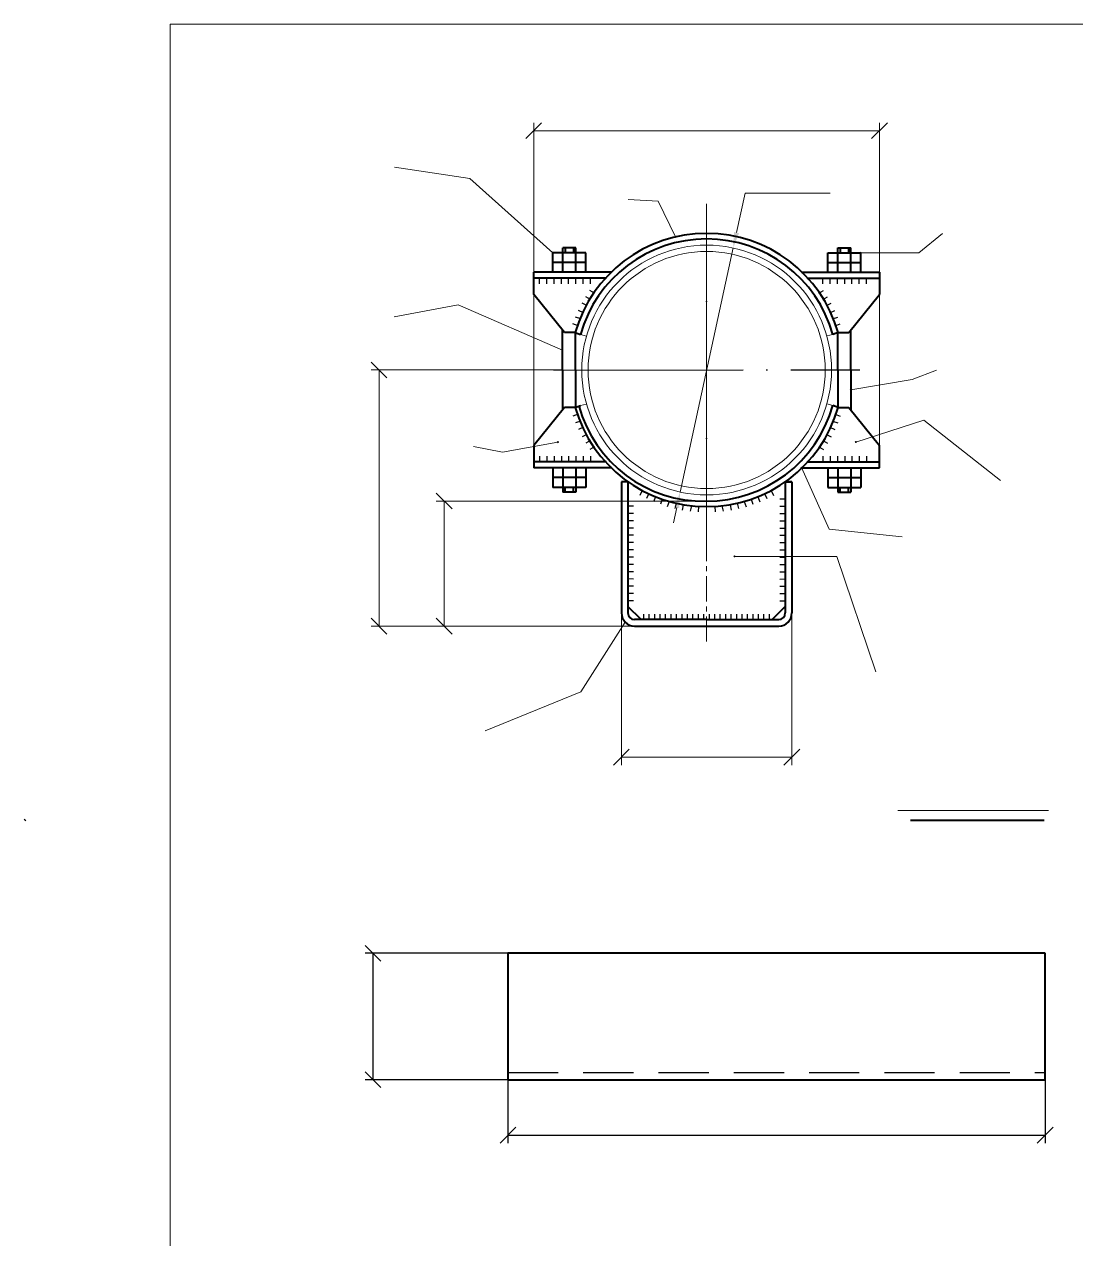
# Model space of a CAD drawing. Header units: millimetres. Extents: x 69249 to 73614, y -10452 to -7482.
# Drawn here: x 69249 to 70579, y -9019 to -7482 of the extents above; entities that cross this region are included whole.
import ezdxf

# ---------------------------------------------------------------- set-up
doc = ezdxf.new("R2010")
doc.units = ezdxf.units.MM
for name, pattern in [('K5LT32768', [0]), ('K5LT32769', [0]), ('K5LT32770', [300.2, 240, -30, 0.2, -30]), ('K5LT32771', [0]), ('K5LT32772', [0]), ('K5LT32773', [50.8, 31.75, -6.35, 6.35, -6.35]), ('K5LT32774', [0]), ('K5LT32779', [95.25, 63.5, -31.75]), ('K5LT32783', [0]), ('K5LT32793', [1016, 635, -127, 127, -127]), ('K5LT32794', [1016, 635, -127, 127, -127]), ('K5LT_THIN', [0])]:
    doc.linetypes.add(name, pattern=pattern)
for name, color, linetype in [('osnovnie', 7, 'Continuous'), ('Осевая', 20, 'Continuous'), ('Пунктир', 5, 'Continuous'), ('Размер', 104, 'Continuous'), ('Размеры', 7, 'Continuous'), ('Толстая', 5, 'Continuous'), ('Тонкая', 142, 'Continuous')]:
    doc.layers.add(name, color=color, linetype=linetype)

# ---------------------------------------------------------------- blocks, each defined once
blk = doc.blocks.new('U4')
at = {"layer": 'Размер'}
h = blk.add_hatch(color=7, dxfattribs=at)
h.paths.add_polyline_path([(70009.9, -8239.4), (70009.7, -8238.4), (70008.7, -8238.6), (70008.9, -8239.7)])
h.paths.add_polyline_path([(70009.7, -8239.3), (70009.6, -8238.6), (70008.9, -8238.8), (70009, -8239.4)])
h.paths.add_polyline_path([(70009.5, -8239.2), (70009.4, -8238.8), (70009.1, -8238.9), (70009.2, -8239.2)])
at = {"layer": 'Размер', "color": 7, "linetype": 'K5LT_THIN', "lineweight": 18}
for p, q in [((69953.2, -8327), (70009.3, -8239)), ((70009.7, -8238.4), (70008.7, -8238.6)), ((70008.7, -8238.6), (70008.9, -8239.7)), ((70009.6, -8238.6), (70008.9, -8238.8)), ((70008.9, -8238.8), (70009, -8239.4)), ((70009, -8239.4), (70008.9, -8239.7)), ((70008.9, -8239.7), (70009.9, -8239.4)), ((70009.2, -8239.2), (70009, -8239.4)), ((70009, -8239.4), (70009.7, -8239.3)), ((70009.4, -8238.8), (70009.1, -8238.9)), ((70009.1, -8238.9), (70009.2, -8239.2)), ((70009.2, -8239.2), (70009.5, -8239.2)), ((70009.5, -8239.2), (70009.4, -8238.8)), ((70009.7, -8239.3), (70009.6, -8238.6)), ((70009.9, -8239.4), (70009.7, -8238.4)), ((69831.9, -8376.6), (69953.2, -8327))]:
    blk.add_line(p, q, dxfattribs=at)
blk = doc.blocks.new('U7')
at = {"layer": 'Размер'}
h = blk.add_hatch(color=7, dxfattribs=at)
h.paths.add_polyline_path([(70301.2, -8011.7), (70301.7, -8010.7), (70300.8, -8010.2), (70300.3, -8011.2)])
h.paths.add_polyline_path([(70301.5, -8010.8), (70301.1, -8011.4), (70300.5, -8011.1), (70300.8, -8010.5)])
h.paths.add_polyline_path([(70301.2, -8010.9), (70301.1, -8011.2), (70300.7, -8011), (70300.9, -8010.7)])
at = {"layer": 'Размер', "color": 7, "linetype": 'K5LT_THIN', "lineweight": 18}
for p, q in [((70387, -7983.5), (70301, -8011)), ((70483.9, -8059.5), (70387, -7983.5)), ((70300.8, -8010.2), (70300.3, -8011.2)), ((70300.3, -8011.2), (70301.2, -8011.7)), ((70300.8, -8010.5), (70300.5, -8011.1)), ((70300.5, -8011.1), (70301.1, -8011.4)), ((70300.9, -8010.7), (70300.7, -8011)), ((70300.7, -8011), (70301.1, -8011.2)), ((70301.7, -8010.7), (70300.8, -8010.2)), ((70301.5, -8010.8), (70300.8, -8010.5)), ((70301.2, -8010.9), (70300.9, -8010.7)), ((70301.1, -8011.4), (70301.5, -8010.8)), ((70301.1, -8011.2), (70301.2, -8010.9)), ((70301.2, -8011.7), (70301.7, -8010.7)), ((70301.2, -8010.9), (70301.5, -8010.8)), ((70301.5, -8010.8), (70301.7, -8010.7))]:
    blk.add_line(p, q, dxfattribs=at)
blk = doc.blocks.new('U11')
at = {"layer": 'Размер'}
h = blk.add_hatch(color=7, dxfattribs=at)
h.paths.add_polyline_path([(69924.2, -8011.9), (69924.8, -8011), (69923.9, -8010.4), (69923.3, -8011.2)])
h.paths.add_polyline_path([(69924.1, -8011.6), (69924.5, -8011), (69923.9, -8010.6), (69923.5, -8011.2)])
h.paths.add_polyline_path([(69924.1, -8011.4), (69924.3, -8011.1), (69924, -8010.9), (69923.8, -8011.2)])
at = {"layer": 'Размер', "color": 7, "linetype": 'K5LT_THIN', "lineweight": 18}
for p, q in [((69817.4, -8016.6), (69853.8, -8023.8)), ((69853.8, -8023.8), (69924, -8011.1)), ((69923.9, -8010.4), (69923.3, -8011.2)), ((69923.5, -8011.2), (69923.3, -8011.2)), ((69923.3, -8011.2), (69924.2, -8011.9)), ((69923.9, -8010.6), (69923.5, -8011.2)), ((69923.8, -8011.2), (69923.5, -8011.2)), ((69923.5, -8011.2), (69924.1, -8011.6)), ((69924, -8010.9), (69923.8, -8011.2)), ((69923.8, -8011.2), (69924.1, -8011.4)), ((69924.8, -8011), (69923.9, -8010.4)), ((69924.5, -8011), (69923.9, -8010.6)), ((69924.3, -8011.1), (69924, -8010.9)), ((69924.1, -8011.6), (69924.5, -8011)), ((69924.1, -8011.4), (69924.3, -8011.1)), ((69924.2, -8011.9), (69924.8, -8011))]:
    blk.add_line(p, q, dxfattribs=at)
blk = doc.blocks.new('U12')
at = {"layer": 'Размер'}
h = blk.add_hatch(color=7, dxfattribs=at)
h.paths.add_polyline_path([(70073, -7752.2), (70073.4, -7751.2), (70072.4, -7750.9), (70072, -7751.9)])
h.paths.add_polyline_path([(70072.9, -7752), (70073.2, -7751.3), (70072.5, -7751.1), (70072.3, -7751.8)])
h.paths.add_polyline_path([(70072.8, -7751.8), (70072.9, -7751.4), (70072.6, -7751.3), (70072.5, -7751.7)])
at = {"layer": 'Размер', "color": 7, "linetype": 'K5LT_THIN', "lineweight": 18}
for p, q in [((70013, -7704.2), (70050.7, -7706)), ((70050.7, -7706), (70072.7, -7751.5)), ((70072.4, -7750.9), (70072, -7751.9)), ((70072, -7751.9), (70073, -7752.2)), ((70072.5, -7751.1), (70072.3, -7751.8)), ((70072.3, -7751.8), (70072.9, -7752)), ((70072.5, -7751.1), (70072.4, -7750.9)), ((70073.4, -7751.2), (70072.4, -7750.9)), ((70072.6, -7751.3), (70072.5, -7751.1)), ((70073.2, -7751.3), (70072.5, -7751.1)), ((70072.6, -7751.3), (70072.5, -7751.7)), ((70072.5, -7751.7), (70072.8, -7751.8)), ((70072.9, -7751.4), (70072.6, -7751.3)), ((70072.8, -7751.8), (70072.9, -7751.4)), ((70072.9, -7752), (70073.2, -7751.3)), ((70073, -7752.2), (70073.4, -7751.2))]:
    blk.add_line(p, q, dxfattribs=at)
blk = doc.blocks.new('U13')
at = {"layer": 'Размер'}
h = blk.add_hatch(color=7, dxfattribs=at)
h.paths.add_polyline_path([(70147.4, -8156.4), (70148.2, -8155.7), (70147.4, -8154.9), (70146.7, -8155.7)])
h.paths.add_polyline_path([(70147.9, -8155.7), (70147.4, -8155.2), (70146.9, -8155.7), (70147.4, -8156.2)])
h.paths.add_polyline_path([(70147.7, -8155.7), (70147.4, -8155.4), (70147.2, -8155.7), (70147.4, -8155.9)])
at = {"layer": 'Размер', "color": 7, "linetype": 'K5LT_THIN', "lineweight": 18}
for p, q in [((70147.4, -8154.9), (70146.7, -8155.7)), ((70146.7, -8155.7), (70147.4, -8156.4)), ((70147.4, -8155.2), (70146.9, -8155.7)), ((70146.9, -8155.7), (70147.4, -8156.2)), ((70147.4, -8155.4), (70147.2, -8155.7)), ((70147.2, -8155.7), (70147.4, -8155.9)), ((70148.2, -8155.7), (70147.4, -8154.9)), ((70147.9, -8155.7), (70147.4, -8155.2)), ((70147.7, -8155.7), (70147.4, -8155.4)), ((70147.4, -8155.9), (70147.7, -8155.7)), ((70147.4, -8156.2), (70147.9, -8155.7)), ((70147.4, -8156.4), (70148.2, -8155.7)), ((70276.8, -8155.7), (70147.4, -8155.7)), ((70147.7, -8155.7), (70147.9, -8155.7)), ((70147.9, -8155.7), (70148.2, -8155.7)), ((70326.4, -8301.7), (70276.8, -8155.7))]:
    blk.add_line(p, q, dxfattribs=at)
blk = doc.blocks.new('U19')
at = {"layer": 'Размер'}
h = blk.add_hatch(color=7, dxfattribs=at)
h.paths.add_polyline_path([(70294.9, -7945.8), (70295.5, -7944.9), (70294.6, -7944.3), (70294, -7945.2)])
h.paths.add_polyline_path([(70295.3, -7945), (70294.8, -7945.6), (70294.3, -7945.1), (70294.7, -7944.6)])
h.paths.add_polyline_path([(70295, -7945), (70294.8, -7945.3), (70294.5, -7945.1), (70294.7, -7944.8)])
at = {"layer": 'Размер', "color": 7, "linetype": 'K5LT_THIN', "lineweight": 18}
for p, q in [((70402.9, -7920.2), (70372.3, -7931.8)), ((70294.6, -7944.3), (70294, -7945.2)), ((70295.5, -7944.9), (70294.6, -7944.3)), ((70372.3, -7931.8), (70294.8, -7945.1)), ((70294, -7945.2), (70294.9, -7945.8)), ((70294.7, -7944.6), (70294.3, -7945.1)), ((70294.3, -7945.1), (70294.8, -7945.6)), ((70294.7, -7944.8), (70294.5, -7945.1)), ((70294.5, -7945.1), (70294.8, -7945.3)), ((70295.3, -7945), (70294.7, -7944.6)), ((70295, -7945), (70294.7, -7944.8)), ((70294.8, -7945.3), (70295, -7945)), ((70294.8, -7945.6), (70295.3, -7945)), ((70294.9, -7945.8), (70295.5, -7944.9)), ((70295, -7945), (70295.3, -7945)), ((70295.3, -7945), (70295.5, -7944.9))]:
    blk.add_line(p, q, dxfattribs=at)
blk = doc.blocks.new('U20')
at = {"layer": 'Размер'}
h = blk.add_hatch(color=7, dxfattribs=at)
h.paths.add_polyline_path([(70307.9, -7771.4), (70307.2, -7770.6), (70306.4, -7771.4), (70307.2, -7772.1)])
h.paths.add_polyline_path([(70307.7, -7771.4), (70307.2, -7770.9), (70306.7, -7771.4), (70307.2, -7771.9)])
h.paths.add_polyline_path([(70307.4, -7771.4), (70307.2, -7771.1), (70306.9, -7771.4), (70307.2, -7771.6)])
at = {"layer": 'Размер', "color": 7, "linetype": 'K5LT_THIN', "lineweight": 18}
for p, q in [((70410.7, -7747.3), (70380.7, -7771.4)), ((70307.2, -7770.6), (70306.4, -7771.4)), ((70306.4, -7771.4), (70307.2, -7772.1)), ((70307.2, -7770.9), (70306.7, -7771.4)), ((70306.7, -7771.4), (70307.2, -7771.9)), ((70307.2, -7771.1), (70306.9, -7771.4)), ((70306.9, -7771.4), (70307.2, -7771.6)), ((70307.9, -7771.4), (70307.2, -7770.6)), ((70307.7, -7771.4), (70307.2, -7770.9)), ((70307.4, -7771.4), (70307.2, -7771.1)), ((70307.2, -7771.6), (70307.4, -7771.4)), ((70307.2, -7771.9), (70307.7, -7771.4)), ((70307.2, -7772.1), (70307.9, -7771.4)), ((70380.7, -7771.4), (70307.2, -7771.4)), ((70307.4, -7771.4), (70307.7, -7771.4)), ((70307.7, -7771.4), (70307.9, -7771.4))]:
    blk.add_line(p, q, dxfattribs=at)
blk = doc.blocks.new('U21')
at = {"layer": 'Размер'}
h = blk.add_hatch(color=7, dxfattribs=at)
h.paths.add_polyline_path([(69930.4, -7894.9), (69930.1, -7893.9), (69929.1, -7894.3), (69929.5, -7895.3)])
h.paths.add_polyline_path([(69930.2, -7894.8), (69930, -7894.2), (69929.3, -7894.4), (69929.6, -7895.1)])
h.paths.add_polyline_path([(69930, -7894.7), (69929.9, -7894.4), (69929.5, -7894.5), (69929.7, -7894.9)])
at = {"layer": 'Размер', "color": 7, "linetype": 'K5LT_THIN', "lineweight": 18}
for p, q in [((69716.8, -7852.7), (69797.8, -7837.5)), ((69797.8, -7837.5), (69929.8, -7894.6)), ((69930.1, -7893.9), (69929.1, -7894.3)), ((69929.3, -7894.4), (69929.1, -7894.3)), ((69929.1, -7894.3), (69929.5, -7895.3)), ((69930, -7894.2), (69929.3, -7894.4)), ((69929.5, -7894.5), (69929.3, -7894.4)), ((69929.3, -7894.4), (69929.6, -7895.1)), ((69929.9, -7894.4), (69929.5, -7894.5)), ((69929.5, -7894.5), (69929.7, -7894.9)), ((69929.5, -7895.3), (69930.4, -7894.9)), ((69929.6, -7895.1), (69930.2, -7894.8)), ((69929.7, -7894.9), (69930, -7894.7)), ((69930, -7894.7), (69929.9, -7894.4)), ((69930.2, -7894.8), (69930, -7894.2)), ((69930.4, -7894.9), (69930.1, -7893.9))]:
    blk.add_line(p, q, dxfattribs=at)
blk = doc.blocks.new('U22')
at = {"layer": 'Размер'}
h = blk.add_hatch(color=7, dxfattribs=at)
h.paths.add_polyline_path([(69918.3, -7771.9), (69918.2, -7770.8), (69917.2, -7770.9), (69917.2, -7771.9)])
h.paths.add_polyline_path([(69918.1, -7771.7), (69918.1, -7771), (69917.3, -7771), (69917.4, -7771.7)])
h.paths.add_polyline_path([(69917.9, -7771.5), (69917.9, -7771.2), (69917.5, -7771.2), (69917.6, -7771.6)])
at = {"layer": 'Размер', "color": 7, "linetype": 'K5LT_THIN', "lineweight": 18}
for p, q in [((69717.4, -7663.1), (69812.6, -7677.5)), ((69812.6, -7677.5), (69917.7, -7771.4)), ((69918.2, -7770.8), (69917.2, -7770.9)), ((69917.3, -7771), (69917.2, -7770.9)), ((69917.2, -7770.9), (69917.2, -7771.9)), ((69917.2, -7771.9), (69918.3, -7771.9)), ((69917.5, -7771.2), (69917.3, -7771)), ((69917.3, -7771), (69917.4, -7771.7)), ((69918.1, -7771), (69917.3, -7771)), ((69917.4, -7771.7), (69918.1, -7771.7)), ((69917.5, -7771.2), (69917.6, -7771.6)), ((69917.9, -7771.2), (69917.5, -7771.2)), ((69917.6, -7771.6), (69917.9, -7771.5)), ((69917.9, -7771.5), (69917.9, -7771.2)), ((69918.1, -7771.7), (69918.1, -7771)), ((69918.3, -7771.9), (69918.2, -7770.8))]:
    blk.add_line(p, q, dxfattribs=at)
blk = doc.blocks.new('U23')
at = {"layer": 'Размер'}
h = blk.add_hatch(color=7, dxfattribs=at)
h.paths.add_polyline_path([(70232.5, -8044.1), (70232.9, -8043.1), (70231.9, -8042.7), (70231.5, -8043.7)])
h.paths.add_polyline_path([(70232.4, -8043.9), (70232.7, -8043.2), (70232, -8043), (70231.7, -8043.6)])
h.paths.add_polyline_path([(70232.3, -8043.7), (70232.4, -8043.3), (70232.1, -8043.2), (70232, -8043.5)])
at = {"layer": 'Размер', "color": 7, "linetype": 'K5LT_THIN', "lineweight": 18}
for p, q in [((70231.9, -8042.7), (70231.5, -8043.7)), ((70231.5, -8043.7), (70232.5, -8044.1)), ((70232, -8043), (70231.7, -8043.6)), ((70231.7, -8043.6), (70232.4, -8043.9)), ((70232.9, -8043.1), (70231.9, -8042.7)), ((70232.7, -8043.2), (70232, -8043)), ((70232.1, -8043.2), (70232, -8043.5)), ((70232, -8043.5), (70232.3, -8043.7)), ((70232.4, -8043.3), (70232.1, -8043.2)), ((70267.4, -8121.3), (70232.2, -8043.4)), ((70232.3, -8043.7), (70232.4, -8043.3)), ((70232.3, -8043.7), (70232.4, -8043.9)), ((70232.4, -8043.9), (70232.7, -8043.2)), ((70232.4, -8043.9), (70232.5, -8044.1)), ((70232.5, -8044.1), (70232.9, -8043.1)), ((70359.8, -8130.8), (70267.4, -8121.3))]:
    blk.add_line(p, q, dxfattribs=at)
blk = doc.blocks.new('U71')
at = {"layer": 'Осевая', "color": 20, "linetype": 'K5LT32793', "lineweight": 25}
blk.add_line((69680.1, -8807.9), (69700.1, -8827.9), dxfattribs=at)
blk = doc.blocks.new('U72')
at = {"layer": 'Осевая', "color": 20, "linetype": 'K5LT32793', "lineweight": 25}
blk.add_line((69700.1, -8667.9), (69680.1, -8647.9), dxfattribs=at)
blk = doc.blocks.new('U93')
at = {"layer": 'Тонкая'}
blk.add_hatch(color=14, dxfattribs=at).paths.add_polyline_path([(70078.7, -8074.3), (70071.2, -8093.1), (70077.7, -8094.5)])
blk = doc.blocks.new('U94')
at = {"layer": 'Тонкая'}
blk.add_hatch(color=14, dxfattribs=at).paths.add_polyline_path([(70145.8, -7765.5), (70153.3, -7746.6), (70146.8, -7745.2)])
blk = doc.blocks.new('U95')
at = {"layer": 'Осевая', "color": 20, "linetype": 'K5LT32794', "lineweight": 18}
blk.add_line((69770.1, -8233.9), (69790.1, -8253.9), dxfattribs=at)
blk = doc.blocks.new('U96')
at = {"layer": 'Осевая', "color": 20, "linetype": 'K5LT32794', "lineweight": 18}
blk.add_line((69790.1, -8095.7), (69770.1, -8075.7), dxfattribs=at)
blk = doc.blocks.new('U97')
at = {"layer": 'Осевая', "color": 20, "linetype": 'K5LT32794', "lineweight": 18}
blk.add_line((69687.7, -8233.9), (69707.7, -8253.9), dxfattribs=at)
blk = doc.blocks.new('U98')
at = {"layer": 'Осевая', "color": 20, "linetype": 'K5LT32794', "lineweight": 18}
blk.add_line((69707.7, -7929.8), (69687.7, -7909.8), dxfattribs=at)
blk = doc.blocks.new('U99')
at = {"layer": 'Осевая', "color": 20, "linetype": 'K5LT32794', "lineweight": 18}
blk.add_line((69903.5, -7607.1), (69883.5, -7627.1), dxfattribs=at)
blk = doc.blocks.new('U100')
at = {"layer": 'Осевая', "color": 20, "linetype": 'K5LT32794', "lineweight": 18}
blk.add_line((70321, -7627.1), (70341, -7607.1), dxfattribs=at)
blk = doc.blocks.new('U101')
at = {"layer": 'Осевая', "color": 20, "linetype": 'K5LT32794', "lineweight": 18}
blk.add_line((70014.4, -8399.7), (69994.4, -8419.7), dxfattribs=at)
blk = doc.blocks.new('U102')
at = {"layer": 'Осевая', "color": 20, "linetype": 'K5LT32794', "lineweight": 18}
blk.add_line((70210.1, -8419.7), (70230.1, -8399.7), dxfattribs=at)
blk = doc.blocks.new('U105')
at = {"layer": 'Осевая', "color": 20, "linetype": 'K5LT32793', "lineweight": 25}
blk.add_line((69870.9, -8878.1), (69850.9, -8898.1), dxfattribs=at)
blk = doc.blocks.new('U106')
at = {"layer": 'Осевая', "color": 20, "linetype": 'K5LT32793', "lineweight": 25}
blk.add_line((70530.6, -8898.1), (70550.6, -8878.1), dxfattribs=at)

msp = doc.modelspace()

# ---------------------------------------------------------------- linework, layer by layer
at = {"color": 7, "linetype": 'K5LT32771', "lineweight": 40}
for p, q in [((69959.191, -7771.374), (69917.719, -7771.374)), ((69917.719, -7796.257), (69917.719, -7771.374)), ((69946.749, -7765.153), (69930.16, -7765.153)), ((69930.16, -7796.257), (69930.16, -7765.153)), ((69933.144, -7765.153), (69933.144, -7771.374)), ((69943.765, -7765.153), (69943.765, -7771.374)), ((69946.749, -7796.257), (69946.749, -7765.153)), ((69959.191, -7796.257), (69959.191, -7771.374)), ((70265.727, -7771.373), (70307.199, -7771.373)), ((70265.727, -7796.256), (70265.727, -7771.373)), ((70278.169, -7765.152), (70294.758, -7765.152)), ((70278.169, -7796.256), (70278.169, -7765.152)), ((70281.153, -7765.152), (70281.153, -7771.373)), ((70291.773, -7765.152), (70291.773, -7771.373)), ((70294.758, -7796.256), (70294.758, -7765.152)), ((70307.199, -7796.256), (70307.199, -7771.373)), ((69959.191, -7783.815), (69917.719, -7783.815)), ((70265.727, -7783.815), (70307.199, -7783.815)), ((69893.488, -7824.458), (69893.488, -7796.257)), ((69992.318, -7796.257), (69893.488, -7796.257)), ((69985.136, -7803.722), (69893.488, -7803.722)), ((69985.136, -7803.722), (69947.418, -7803.722)), ((70232.199, -7796.257), (70331.03, -7796.257)), ((70239.382, -7803.722), (70331.03, -7803.722)), ((69932.242, -7872.463), (69893.488, -7824.457)), ((70292.275, -7872.463), (70331.03, -7824.457)), ((69929.76, -7919.858), (69929.76, -7869.388)), ((69945.937, -7872.463), (69932.242, -7872.463)), ((69945.937, -7872.463), (69952.589, -7874.849)), ((69946.349, -7919.857), (69946.349, -7872.611)), ((70278.58, -7872.463), (70271.928, -7874.849)), ((70278.169, -7919.857), (70278.169, -7872.611)), ((70278.58, -7872.463), (70292.275, -7872.463)), ((70294.758, -7919.858), (70294.758, -7869.388)), ((69929.76, -7919.828), (69929.76, -7970.297)), ((69946.349, -7919.829), (69946.349, -7967.075)), ((70278.169, -7919.829), (70278.169, -7967.075)), ((70294.758, -7919.828), (70294.758, -7970.297)), ((69932.242, -7967.222), (69893.488, -8015.228)), ((69945.937, -7967.222), (69932.242, -7967.222)), ((69945.937, -7967.222), (69952.589, -7964.837)), ((70278.58, -7967.222), (70271.928, -7964.837)), ((70278.58, -7967.222), (70292.275, -7967.222)), ((70292.275, -7967.222), (70331.03, -8015.228)), ((69893.488, -8015.228), (69893.488, -8043.429)), ((70331.03, -8043.429), (70331.03, -8015.228)), ((69985.136, -8035.964), (69893.488, -8035.964)), ((69985.136, -8035.964), (69947.418, -8035.964)), ((70239.382, -8035.964), (70331.03, -8035.964)), ((69992.318, -8043.429), (69893.488, -8043.429)), ((69917.758, -8043.429), (69917.758, -8068.312)), ((69930.2, -8043.429), (69930.2, -8074.533)), ((69946.789, -8043.429), (69946.789, -8074.533)), ((69959.23, -8043.429), (69959.23, -8068.312)), ((70232.199, -8043.429), (70331.03, -8043.429)), ((70265.727, -8043.429), (70265.727, -8068.313)), ((70278.169, -8043.429), (70278.169, -8074.533)), ((70294.758, -8043.429), (70294.758, -8074.533)), ((70307.199, -8043.429), (70307.199, -8068.313)), ((69959.23, -8055.871), (69917.758, -8055.871)), ((70004.431, -8061.267), (70004.431, -8186.557)), ((70004.431, -8061.267), (70004.431, -8227.295)), ((70012.726, -8061.267), (70004.431, -8061.267)), ((70012.726, -8061.267), (70012.726, -8227.295)), ((70211.791, -8061.267), (70211.791, -8227.295)), ((70220.086, -8061.267), (70220.086, -8227.295)), ((70265.727, -8055.871), (70307.199, -8055.871)), ((69959.23, -8068.312), (69917.758, -8068.312)), ((69946.789, -8074.533), (69930.2, -8074.533)), ((69933.184, -8074.533), (69933.184, -8068.312)), ((69943.805, -8074.533), (69943.805, -8068.312)), ((70265.727, -8068.313), (70307.199, -8068.313)), ((70278.169, -8074.533), (70294.758, -8074.533)), ((70281.153, -8074.533), (70281.153, -8068.313)), ((70291.773, -8074.533), (70291.773, -8068.313)), ((70029.315, -8235.589), (70012.726, -8219)), ((70195.203, -8235.589), (70211.791, -8219)), ((70112.259, -8235.589), (70021.02, -8235.589)), ((70112.259, -8235.589), (70203.497, -8235.589)), ((70021.02, -8243.883), (70203.497, -8243.883)), ((70021.02, -8243.883), (70203.497, -8243.883)), ((70370.014, -8489.564), (70539.375, -8489.564)), ((69860.882, -8657.935), (69860.882, -8817.935)), ((70540.635, -8657.935), (69860.882, -8657.935)), ((70540.635, -8817.935), (70540.635, -8657.935)), ((69860.882, -8817.935), (70540.635, -8817.935))]:
    msp.add_line(p, q, dxfattribs=at)
at = {"color": 7, "linetype": 'K5LT32774', "lineweight": 18}
for p, q in [((70331.03, -7796.257), (70331.03, -7824.457)), ((70331.03, -7796.257), (70331.03, -7824.457)), ((70353.958, -8477.144), (70544.978, -8477.144))]:
    msp.add_line(p, q, dxfattribs=at)
at = {"color": 7, "linetype": 'K5LT32771', "lineweight": 40}
for centre, radius, start, end in [((70112.023, -7919.684), 172.668, 89.921693, 164.128664), ((70112.261, -7919.845), 165.891, 90.000828, 164.262079), ((70112.505, -7919.671), 172.655, 15.868029, 90.081614), ((70112.24, -7919.892), 165.939, 15.752788, 89.993647), ((70112.023, -7920.002), 172.668, 195.871336, 270.078307), ((70108.258, -7922.518), 163.247, 195.214702, 271.181949), ((70112.24, -7919.794), 165.939, 269.787624, 344.247212), ((70112.505, -7920.015), 172.655, 269.918386, 344.131971), ((70021.02, -8227.295), 16.589, 180, 270), ((70021.02, -8227.295), 8.294, 180, 270), ((70203.497, -8227.295), 8.294, 270, 0), ((70203.497, -8227.295), 16.589, 270, 0)]:
    msp.add_arc(centre, radius, start, end, dxfattribs=at)
at = {"layer": 'osnovnie', "color": 7, "linetype": 'K5LT32771', "lineweight": 40}
msp.add_line((70331.03, -7796.257), (70331.03, -7824.457), dxfattribs=at)
at = {"layer": 'Осевая', "color": 20, "linetype": 'K5LT32770', "lineweight": 20}
for p, q in [((70112.259, -8103.008), (70112.259, -7709.686)), ((70112.259, -7736.678), (70112.259, -8130)), ((69918.584, -7919.843), (70305.933, -7919.828)), ((69918.584, -7919.843), (70305.933, -7919.858))]:
    msp.add_line(p, q, dxfattribs=at)
at = {"layer": 'Осевая', "color": 20, "linetype": 'K5LT32773', "lineweight": 20}
msp.add_line((70112.259, -8130), (70112.259, -8268.627), dxfattribs=at)
at = {"layer": 'Пунктир', "color": 5, "linetype": 'K5LT32779', "lineweight": 25}
msp.add_line((69860.882, -8808.935), (70540.635, -8808.935), dxfattribs=at)
at = {"layer": 'Размер', "color": 106, "linetype": 'K5LT32783', "lineweight": 18}
for p, q in [((69893.488, -8015.228), (69893.488, -7607.116)), ((69893.488, -7617.116), (70331.03, -7617.116)), ((70331.03, -8015.228), (70331.03, -7607.116)), ((70160.882, -7695.999), (70150.042, -7745.907)), ((70268.382, -7695.999), (70160.882, -7695.999)), ((70078.721, -8074.25), (70145.796, -7765.451)), ((69929.76, -7919.828), (69687.742, -7919.828)), ((69697.742, -8243.883), (69697.742, -7919.828)), ((70112.259, -8085.732), (69770.089, -8085.732)), ((69780.089, -8243.883), (69780.089, -8085.732)), ((70074.476, -8093.794), (70070.231, -8113.339)), ((70004.431, -8210.635), (70004.431, -8419.704)), ((70220.086, -8210.635), (70220.086, -8419.704)), ((70046.56, -8243.883), (69687.742, -8243.883)), ((70046.56, -8243.883), (69770.089, -8243.883)), ((70004.431, -8409.704), (70220.086, -8409.704))]:
    msp.add_line(p, q, dxfattribs=at)
at = {"layer": 'Размеры', "color": 7, "linetype": 'K5LT32768', "lineweight": 25}
for p, q in [((69900.754, -7810.634), (69900.752, -7803.722)), ((69909.97, -7810.631), (69909.968, -7803.719)), ((69919.186, -7810.628), (69919.184, -7803.716)), ((69928.402, -7810.625), (69928.4, -7803.713)), ((69937.618, -7810.622), (69937.616, -7803.71)), ((69946.834, -7810.619), (69946.832, -7803.707)), ((69956.05, -7810.619), (69956.048, -7803.707)), ((69965.266, -7810.619), (69965.264, -7803.707)), ((70239.382, -7803.722), (70277.099, -7803.722)), ((70259.251, -7810.619), (70259.253, -7803.707)), ((70268.467, -7810.619), (70268.469, -7803.707)), ((70277.683, -7810.619), (70277.685, -7803.707)), ((70286.899, -7810.622), (70286.901, -7803.71)), ((70296.115, -7810.625), (70296.117, -7803.713)), ((70305.331, -7810.628), (70305.333, -7803.716)), ((70314.547, -7810.631), (70314.549, -7803.719)), ((69970.372, -7822.577), (69964.387, -7819.119)), ((70254.145, -7822.577), (70260.13, -7819.119)), ((69960.773, -7838.317), (69954.641, -7835.128)), ((69965.247, -7830.533), (69959.203, -7827.18)), ((70259.27, -7830.533), (70265.314, -7827.18)), ((70263.744, -7838.317), (70269.876, -7835.128)), ((69956.291, -7847.462), (69949.995, -7844.61)), ((70268.226, -7847.462), (70274.522, -7844.61)), ((69949.612, -7864.009), (69943.129, -7861.613)), ((69949.612, -7864.009), (69943.129, -7861.613)), ((69952.886, -7855.204), (69946.403, -7852.807)), ((69952.886, -7855.204), (69946.403, -7852.807)), ((70271.632, -7855.204), (70278.115, -7852.807)), ((70274.905, -7864.009), (70281.388, -7861.613)), ((69949.612, -7975.677), (69943.129, -7978.073)), ((69949.612, -7975.677), (69943.129, -7978.073)), ((69952.886, -7984.482), (69946.403, -7986.879)), ((69952.886, -7984.482), (69946.403, -7986.879)), ((70271.632, -7984.482), (70278.115, -7986.879)), ((70274.905, -7975.677), (70281.388, -7978.073)), ((69956.291, -7992.224), (69949.995, -7995.076)), ((69960.773, -8001.369), (69954.641, -8004.558)), ((70263.744, -8001.369), (70269.876, -8004.558)), ((70268.226, -7992.224), (70274.522, -7995.076)), ((69965.247, -8009.153), (69959.203, -8012.506)), ((69970.372, -8017.109), (69964.387, -8020.567)), ((70254.145, -8017.109), (70260.13, -8020.567)), ((70259.27, -8009.153), (70265.314, -8012.506)), ((69900.754, -8029.052), (69900.752, -8035.964)), ((69909.97, -8029.055), (69909.968, -8035.967)), ((69919.186, -8029.058), (69919.184, -8035.97)), ((69928.402, -8029.061), (69928.4, -8035.973)), ((69937.618, -8029.064), (69937.616, -8035.976)), ((69946.834, -8029.067), (69946.832, -8035.979)), ((69956.05, -8029.067), (69956.048, -8035.979)), ((69965.266, -8029.067), (69965.264, -8035.979)), ((70239.382, -8035.964), (70277.099, -8035.964)), ((70259.251, -8029.067), (70259.253, -8035.979)), ((70268.467, -8029.067), (70268.469, -8035.979)), ((70277.683, -8029.067), (70277.685, -8035.979)), ((70286.899, -8029.064), (70286.901, -8035.976)), ((70296.115, -8029.061), (70296.117, -8035.973)), ((70305.331, -8029.058), (70305.333, -8035.97)), ((70314.547, -8029.055), (70314.549, -8035.967)), ((70030.7, -8072.342), (70027.778, -8078.606)), ((70039.052, -8076.238), (70036.13, -8082.502)), ((70047.421, -8080.142), (70045.106, -8086.655)), ((70177.097, -8080.142), (70179.412, -8086.655)), ((70185.465, -8076.238), (70188.387, -8082.502)), ((70193.817, -8072.342), (70196.739, -8078.606)), ((70019.638, -8092.13), (70012.726, -8092.129)), ((70056.104, -8083.229), (70053.789, -8089.742)), ((70064.788, -8086.316), (70062.473, -8092.829)), ((70073.727, -8088.192), (70072.158, -8094.923)), ((70082.703, -8090.284), (70081.133, -8097.016)), ((70093, -8091.665), (70091.502, -8098.413)), ((70102.102, -8092.429), (70101.371, -8099.302)), ((70122.415, -8092.429), (70123.147, -8099.302)), ((70131.517, -8091.665), (70133.016, -8098.413)), ((70141.815, -8090.284), (70143.384, -8097.016)), ((70150.79, -8088.192), (70152.36, -8094.923)), ((70159.729, -8086.316), (70162.045, -8092.829)), ((70168.413, -8083.229), (70170.728, -8089.742)), ((70204.878, -8082.914), (70211.79, -8082.913)), ((70204.879, -8092.13), (70211.791, -8092.129)), ((70019.617, -8110.562), (70012.705, -8110.561)), ((70019.618, -8101.346), (70012.706, -8101.345)), ((70204.899, -8101.346), (70211.811, -8101.345)), ((70204.901, -8110.562), (70211.813, -8110.561)), ((70019.615, -8119.778), (70012.703, -8119.777)), ((70204.902, -8119.778), (70211.814, -8119.777)), ((70019.612, -8138.21), (70012.7, -8138.209)), ((70019.614, -8128.994), (70012.702, -8128.993)), ((70204.904, -8128.994), (70211.816, -8128.993)), ((70204.905, -8138.21), (70211.817, -8138.209)), ((70019.609, -8156.642), (70012.697, -8156.641)), ((70019.611, -8147.426), (70012.699, -8147.425)), ((70204.907, -8147.426), (70211.819, -8147.425)), ((70204.908, -8156.642), (70211.82, -8156.641)), ((70019.608, -8165.858), (70012.696, -8165.857)), ((70204.91, -8165.858), (70211.822, -8165.857)), ((70019.605, -8184.29), (70012.693, -8184.289)), ((70019.606, -8175.074), (70012.694, -8175.073)), ((70204.911, -8175.074), (70211.823, -8175.073)), ((70204.913, -8184.29), (70211.825, -8184.289)), ((70019.602, -8202.722), (70012.69, -8202.721)), ((70019.603, -8193.506), (70012.691, -8193.505)), ((70204.914, -8193.506), (70211.826, -8193.505)), ((70204.916, -8202.722), (70211.828, -8202.721)), ((70019.6, -8211.938), (70012.688, -8211.937)), ((70204.917, -8211.938), (70211.829, -8211.937)), ((70032.736, -8235.567), (70032.737, -8228.655)), ((70039.648, -8235.568), (70039.649, -8228.656)), ((70046.56, -8235.569), (70046.561, -8228.657)), ((70053.472, -8235.57), (70053.473, -8228.658)), ((70060.384, -8235.571), (70060.385, -8228.659)), ((70067.296, -8235.572), (70067.297, -8228.66)), ((70074.208, -8235.573), (70074.209, -8228.661)), ((70081.12, -8235.575), (70081.121, -8228.663)), ((70088.032, -8235.576), (70088.033, -8228.664)), ((70094.944, -8235.577), (70094.945, -8228.665)), ((70101.856, -8235.578), (70101.857, -8228.666)), ((70108.768, -8235.579), (70108.769, -8228.667)), ((70115.68, -8235.58), (70115.681, -8228.668)), ((70122.592, -8235.581), (70122.593, -8228.669)), ((70129.504, -8235.582), (70129.505, -8228.67)), ((70136.416, -8235.583), (70136.417, -8228.671)), ((70143.328, -8235.585), (70143.329, -8228.673)), ((70150.24, -8235.586), (70150.241, -8228.674)), ((70157.152, -8235.587), (70157.153, -8228.675)), ((70164.064, -8235.588), (70164.065, -8228.676)), ((70170.976, -8235.589), (70170.977, -8228.677)), ((70177.888, -8235.59), (70177.889, -8228.678)), ((70184.8, -8235.591), (70184.801, -8228.679)), ((70191.712, -8235.592), (70191.713, -8228.68)), ((69251.049, -8490.483), (69248.898, -8488.391)), ((70080.712, -8657.935), (69680.104, -8657.935)), ((69690.104, -8817.935), (69690.104, -8657.935)), ((70080.712, -8817.935), (69680.104, -8817.935)), ((69860.882, -8817.935), (69860.882, -8898.103)), ((70540.635, -8817.935), (70540.635, -8898.103)), ((69860.882, -8888.103), (70540.635, -8888.103))]:
    msp.add_line(p, q, dxfattribs=at)
at = {"layer": 'Толстая', "color": 5, "linetype": 'K5LT32772', "lineweight": 50}
msp.add_line((70211.791, -8061.267), (70220.086, -8061.267), dxfattribs=at)
at = {"layer": 'Тонкая', "color": 144, "linetype": 'K5LT32769', "lineweight": 15}
for p, q in [((69433.309, -7482.4), (69433.309, -10452.4)), ((73614.309, -7482.4), (69433.309, -7482.4)), ((69960.235, -7877.003), (69952.589, -7874.849)), ((70264.272, -7876.769), (70271.947, -7874.842)), ((69960.246, -7962.932), (69952.589, -7964.837)), ((70264.338, -7962.699), (70271.928, -7964.837))]:
    msp.add_line(p, q, dxfattribs=at)
for centre, radius in [((70112.259, -7919.851), 158), ((70112.259, -7919.835), 150)]:
    msp.add_circle(centre, radius, dxfattribs=at)

# ---------------------------------------------------------------- block references
for name in ['U99', 'U100', 'U94', 'U98', 'U96', 'U93', 'U97', 'U95', 'U101', 'U102', 'U72', 'U71', 'U105', 'U106']:
    msp.add_blockref(name, (0, 0))
at = {"layer": 'Размер'}
for name in ['U22', 'U12', 'U20', 'U21', 'U19', 'U7', 'U11', 'U23', 'U13', 'U4']:
    msp.add_blockref(name, (0, 0), dxfattribs=at)

doc.saveas('drawing.dxf')
